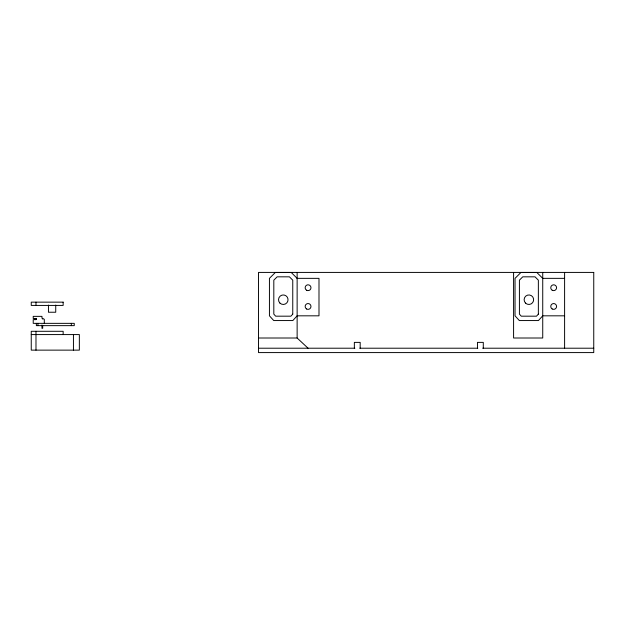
<?xml version="1.0" encoding="UTF-8"?>
<svg xmlns="http://www.w3.org/2000/svg" width="625" height="625" viewBox="0 0 625 625"><rect width="100%" height="100%" fill="white"/><g stroke="black" fill="none" stroke-linecap="round" stroke-linejoin="round"><path stroke-width="0.94" d="M297.133 278.352L318.992 278.352L318.992 315.82L297.133 315.82L292.828 320.555L273.742 320.555L269.438 315.82L269.438 278.352L275.344 272.453L291.227 272.453L297.133 278.352L297.133 338.008L308.062 348.211M564.602 315.82L542.734 315.82L538.43 320.555L519.344 320.555L515.039 315.82L515.039 278.352L520.945 272.453L536.828 272.453L542.734 278.352L564.602 278.352M36.523 318.469L33.219 318.469L33.219 316.359L41.961 316.359L41.961 317.961L44.297 319.305L44.297 323.352M36.523 319.203L34.602 319.203L34.602 318.469M31.25 334.578L79.352 334.578L79.352 350.133L31.25 350.133L31.25 331.297L63.148 331.297L63.148 334.578M258.508 338.008L297.133 338.008M258.508 348.211L354.883 348.211M359.758 348.211L477.789 348.211M482.664 348.211L593.75 348.211M42.188 318.508L42.68 319.086M564.602 272.414L564.602 348.211M542.734 272.414L542.734 278.203M542.734 278.352L542.734 338.008L513.586 338.008L513.586 272.414M483.289 348.211L483.289 342.383L477.461 342.383L477.461 348.211M360.18 348.211L360.18 342.383L354.352 342.383L354.352 348.211M297.133 272.414L297.133 278.203M73.445 334.578L73.445 350.133M71.336 323.352L71.336 325.641M55.734 305.062L55.734 312.234L48.453 312.234L48.453 305.062M42.695 325.578L42.695 328.312L41.961 328.312L41.961 325.008M37.953 323.352L37.953 325.641M36.352 323.352L36.352 325.641L74.25 325.641L74.25 323.352L33.219 323.352L33.219 319.641L35.984 319.641L35.984 318.469M35.984 302.148L35.984 305.422M35.984 331.297L35.984 350.133M292.758 314.125L290.898 316.18L275.672 316.18L273.812 314.125L273.812 280.164L277.156 276.828L289.414 276.828L292.758 280.164L292.758 314.125M538.359 314.125L536.5 316.18L521.273 316.18L519.414 314.125L519.414 280.164L522.758 276.828L535.023 276.828L538.359 280.164L538.359 314.125M593.75 272.414L258.508 272.414L258.508 352.586L593.75 352.586L593.75 272.414M63.148 302.148L31.25 302.148L31.25 305.422L63.148 305.422L63.148 302.148M306.609 290.242A2.914 2.914 0 0 0 310.977 287.719A2.914 2.914 0 0 0 306.609 285.195A2.914 2.914 0 0 0 306.609 290.242M306.609 308.977A2.914 2.914 0 0 0 310.977 306.453A2.914 2.914 0 0 0 306.609 303.93A2.914 2.914 0 0 0 306.609 308.977M552.211 290.242A2.914 2.914 0 0 0 556.578 287.719A2.914 2.914 0 0 0 552.211 285.195A2.914 2.914 0 0 0 552.211 290.242M552.211 308.977A2.914 2.914 0 0 0 556.578 306.453A2.914 2.914 0 0 0 552.211 303.93A2.914 2.914 0 0 0 552.211 308.977M525.516 303.078A4.766 4.766 0 0 0 533.484 300.938A4.766 4.766 0 0 0 527.648 295.109A4.766 4.766 0 0 0 525.516 303.078M279.914 303.078A4.766 4.766 0 0 0 287.883 300.938A4.766 4.766 0 0 0 282.047 295.109A4.766 4.766 0 0 0 279.914 303.078"/></g></svg>
